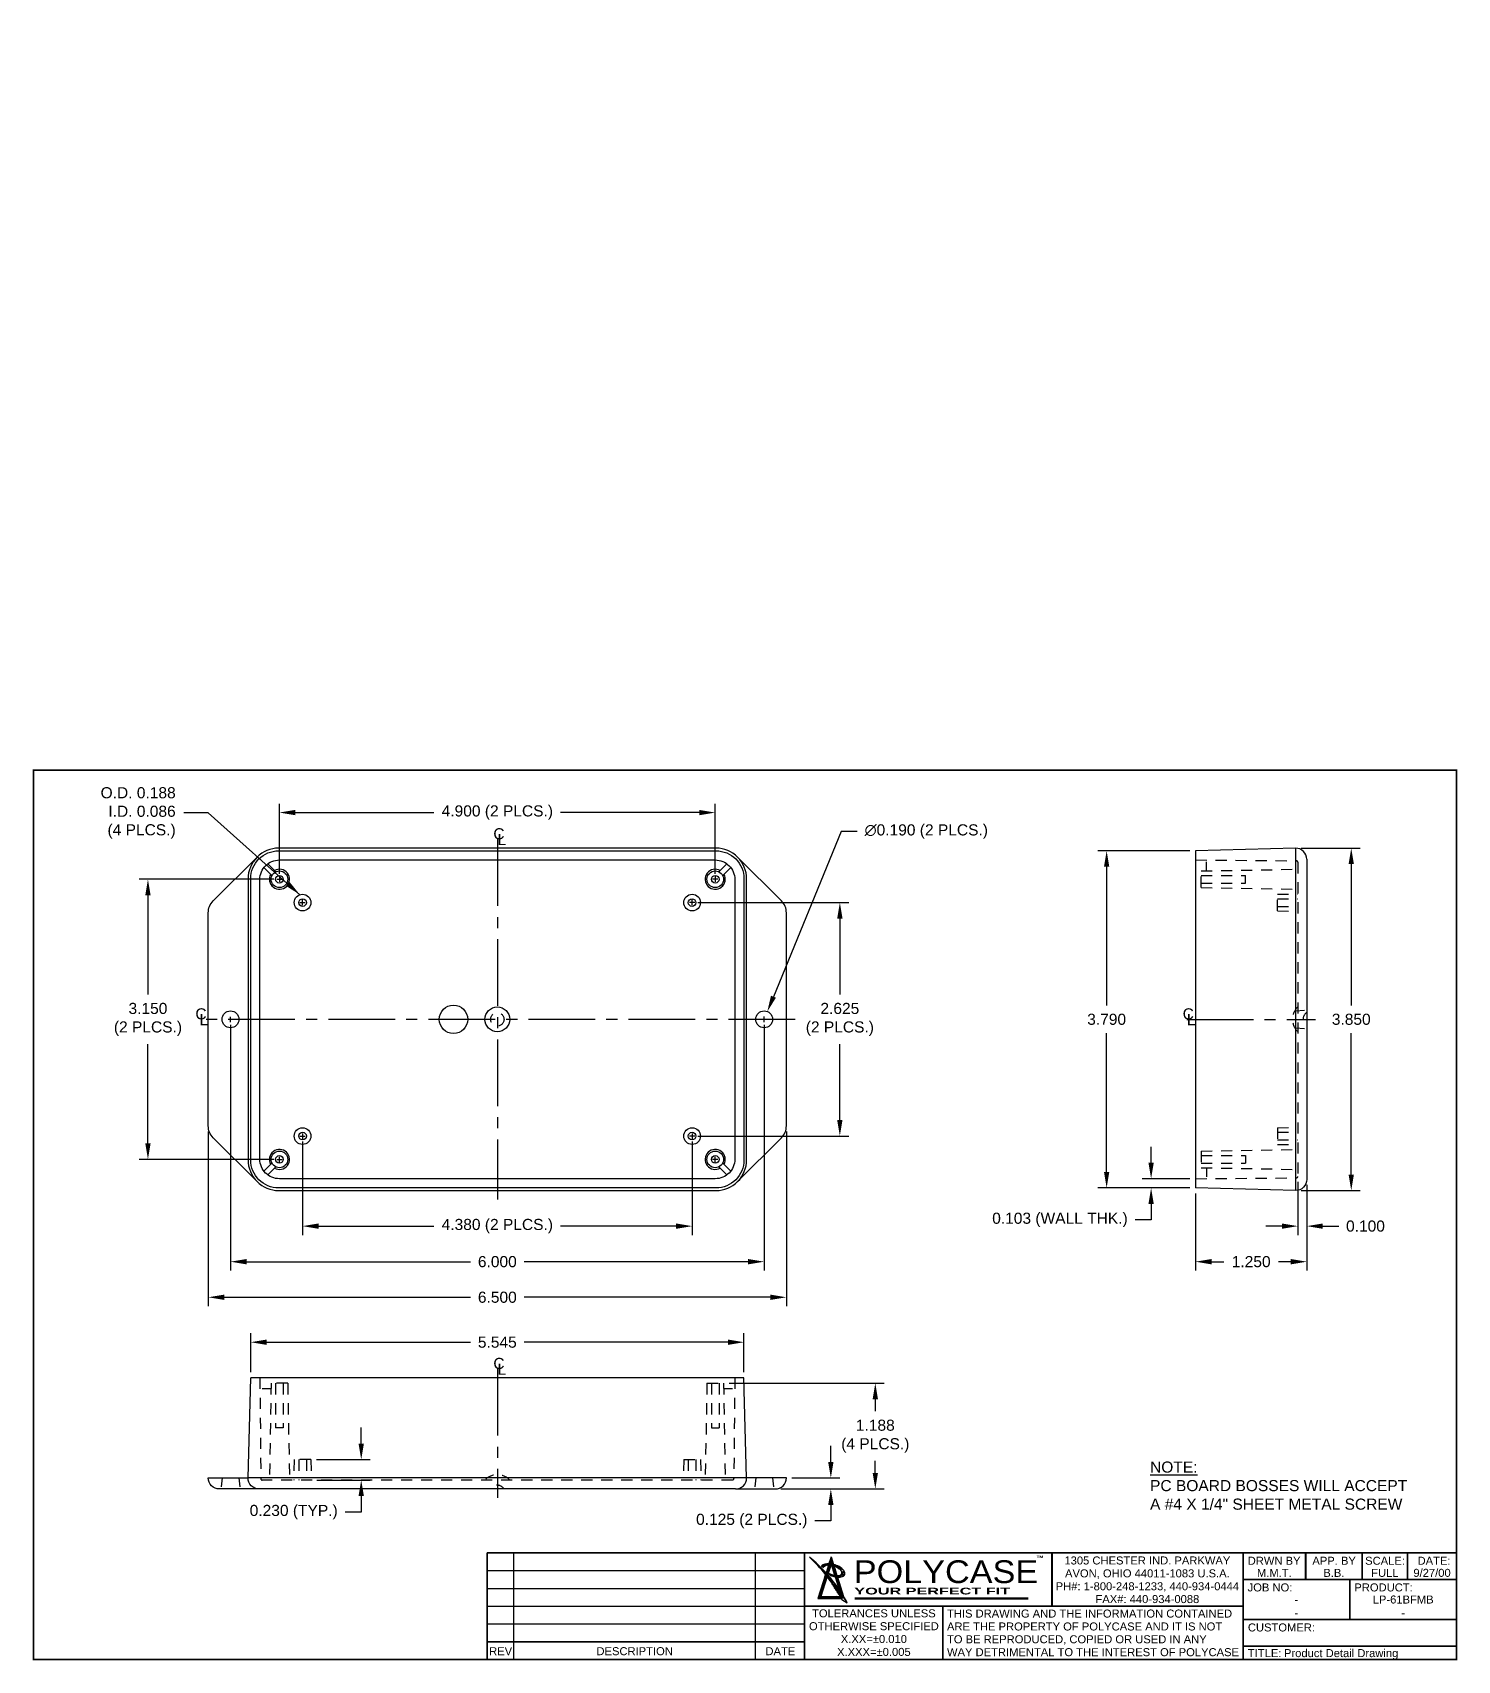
# Model space of a CAD drawing. Extents: x -15.8 to 23.2, y 0 to 78.9.
# Drawn here: x 0.04 to 16.06, y 0.04 to 18.34 of the extents above; entities that cross this region are included whole.
import ezdxf
from ezdxf.enums import TextEntityAlignment as Align

# ---------------------------------------------------------------- set-up
doc = ezdxf.new("R2010")
doc.units = 0
doc.header["$MEASUREMENT"] = 0
doc.header["$PDMODE"] = 34
doc.header["$PDSIZE"] = 0.005
doc.linetypes.add('CENTER2', pattern=[1.125, 0.75, -0.125, 0.125, -0.125])
doc.linetypes.add('HIDDEN2', pattern=[0.1875, 0.125, -0.0625])
doc.layers.get('0').update_dxf_attribs({"linetype": 'CONTINUOUS'})
doc.layers.get('DEFPOINTS').update_dxf_attribs({"linetype": 'CONTINUOUS'})
doc.layers.add('LP-61', color=14, linetype='CONTINUOUS')
doc.styles.add('ROMANS', font='romab___.ttf', dxfattribs={"height": 0.125})
doc.styles.add('SANSSERIFBOLDOBLIQUE', font='sasbo___.pfb', dxfattribs={"width": 1.075, "height": 0.125})
doc.styles.get("Standard").update_dxf_attribs({"font": 'arial.ttf'})
doc.dimstyles.get("Standard").update_dxf_attribs({"dimtxt": 0.125, "dimasz": 0.18, "dimexe": 0.1, "dimexo": 0.0625, "dimgap": 0.09, "dimtad": 0, "dimtih": 1, "dimtoh": 1, "dimdec": 3, "dimzin": 0, "dimdsep": 46, "dimtxsty": 'Standard', "dimcen": 0.03, "dimclrd": 1, "dimclre": 1, "dimclrt": 4, "dimaunit": 1, "dimadec": 0, "dimazin": 0, "dimtfac": 1, "dimtdec": 1, "dimtofl": 0, "dimtmove": 0, "dimatfit": 3, "dimfxl": 0, "dimtolj": 1, "dimtzin": 0, "dimarcsym": 0})
pattern_1 = [(45, (-3.289467, -3.0012776), (-0.004010624, 0.004010624), []), (135, (-3.289467, -3.0012776), (-0.004010624, -0.004010624), [])]

# ---------------------------------------------------------------- blocks, each defined once
blk = doc.blocks.new('REVGRID')
at = {"color": 14}
for p, q in [((-3.569, 1), (0, 1)), ((-3.569, 0.8), (0, 0.8)), ((-3.569, 0.6), (0, 0.6)), ((-3.569, 0.4), (0, 0.4))]:
    blk.add_line(p, q, dxfattribs=at)
at = {"color": 14, "const_width": 0.02}
for points in [[(-3.569, 1.2), (0, 1.2)], [(-3.569, 0), (-3.569, 1.2)], [(-3.569, 0.2), (0, 0.2)]]:
    blk.add_lwpolyline(points, dxfattribs=at)
at = {"color": 14}
for points in [[(-3.269, 0), (-3.269, 1.2)], [(-0.55, 0), (-0.55, 1.2)]]:
    blk.add_lwpolyline(points, dxfattribs=at)
at = {"color": 4}
for s, p in [('REV', (-3.417, 0.049)), ('DESCRIPTION', (-1.91, 0.049)), ('DATE', (-0.272, 0.049))]:
    blk.add_text(s, height=0.09, dxfattribs=at).set_placement(p, align=Align.CENTER)
blk = doc.blocks.new('POLYCASELOGO')
h = blk.add_hatch()
h.set_pattern_fill('ANSI37', color=5, scale=0.045375, style=0)
h.set_pattern_definition(pattern_1)
edge = h.paths.add_edge_path()
edge.add_line((0.242, 0.375), (0.236, 0.357))
edge.add_arc((-1.139, -0.742), 1.76, 38.6083, 47.2021)
edge.add_arc((-1.004, -0.758), 1.684, 42.2607, 50.9427, ccw=False)
h = blk.add_hatch()
h.set_pattern_fill('ANSI37', color=5, scale=0.045375, style=0)
h.set_pattern_definition(pattern_1)
h.paths.add_polyline_path([(0.299, 0.555), (0.327, 0.467), (0.332, 0.449), (0.365, 0.345), (0.371, 0.327), (0.344, 0.33), (0.339, 0.348), (0.299, 0.474), (0.261, 0.354), (0.255, 0.333), (0.236, 0.357), (0.242, 0.375), (0.269, 0.46), (0.274, 0.476)])
h = blk.add_hatch()
h.set_pattern_fill('ANSI37', color=5, scale=0.045375, style=0)
h.set_pattern_definition(pattern_1)
edge = h.paths.add_edge_path()
edge.add_line((0.274, 0.476), (0.269, 0.46))
edge.add_arc((0.261, 0.4), 0.0602, 82.8919, 145.8761)
edge.add_line((0.212, 0.434), (0.19, 0.455))
edge.add_arc((0.258, 0.36), 0.117, 82.1103, 125.2835, ccw=False)
h = blk.add_hatch()
h.set_pattern_fill('ANSI37', color=5, scale=0.045375, style=0)
h.set_pattern_definition(pattern_1)
edge = h.paths.add_edge_path()
edge.add_arc((0.368, 0.549), 0.203, 241.2726, 261.6979)
edge.add_line((0.339, 0.348), (0.344, 0.33))
edge.add_arc((0.379, 0.544), 0.217, 245.8146, 260.9815, ccw=False)
edge.add_line((0.289, 0.346), (0.27, 0.37))
h = blk.add_hatch()
h.set_pattern_fill('ANSI37', color=5, scale=0.045375, style=0)
h.set_pattern_definition(pattern_1)
edge = h.paths.add_edge_path()
edge.add_arc((0.293, 0.295), 0.159, 44.8945, 75.721)
edge.add_line((0.332, 0.449), (0.327, 0.467))
edge.add_arc((0.297, 0.284), 0.186, 38.7886, 80.8128, ccw=False)
edge.add_arc((0.391, 0.361), 0.0633, 6.4018, 37.4499, ccw=False)
edge.add_arc((0.417, 0.37), 0.0374, 284.5084, 357.5532, ccw=False)
edge.add_arc((0.384, 0.451), 0.125, 266.5103, 289.6986, ccw=False)
edge.add_arc((0.379, 0.544), 0.217, 267.9148, 269.5114, ccw=False)
edge.add_line((0.371, 0.327), (0.365, 0.345))
edge.add_arc((0.368, 0.549), 0.203, 269.0587, 275.3152)
edge.add_arc((0.389, 0.377), 0.0313, 266.7706, 394.9895)
edge.add_arc((0.362, 0.365), 0.0603, 30.5831, 44.1349)
h = blk.add_hatch()
h.set_pattern_fill('ANSI37', color=5, scale=0.045375, style=0)
h.set_pattern_definition(pattern_1)
h.paths.add_polyline_path([(0.184, 0.11), (0.401, 0.11), (0.414, 0.086), (0.151, 0.086), (0.236, 0.357), (0.255, 0.333)])
h = blk.add_hatch()
h.set_pattern_fill('ANSI37', color=5, scale=0.045375, style=0)
h.set_pattern_definition(pattern_1)
edge = h.paths.add_edge_path()
edge.add_line((0.344, 0.33), (0.371, 0.327))
edge.add_arc((-1.004, -0.758), 1.684, 34.1845, 41.3025)
edge.add_arc((-1.139, -0.742), 1.76, 28.9558, 37.6535)
edge.add_line((0.344, 0.33), (0.389, 0.188))
edge.add_line((0.371, 0.327), (0.439, 0.11))
edge.add_line((0.255, 0.333), (0.261, 0.354))
edge.add_arc((-1.004, -0.758), 1.684, 28.1679, 31.0386)
edge.add_line((0.42, 0.076), (0.48, 0.037))
edge.add_arc((-1.139, -0.742), 1.76, 27.6696, 28.0594)
edge.add_line((0.401, 0.11), (0.414, 0.086))
at = {"color": 5}
for p, q in [((0.299, 0.555), (0.274, 0.476)), ((0.299, 0.555), (0.327, 0.467)), ((0.269, 0.46), (0.242, 0.375)), ((0.299, 0.474), (0.261, 0.354)), ((0.299, 0.474), (0.339, 0.348)), ((0.332, 0.449), (0.365, 0.345)), ((0.236, 0.357), (0.151, 0.086)), ((0.255, 0.333), (0.184, 0.11)), ((0.344, 0.33), (0.389, 0.188)), ((0.371, 0.327), (0.439, 0.11)), ((0.151, 0.086), (0.414, 0.086)), ((0.184, 0.11), (0.401, 0.11)), ((0.401, 0.11), (0.414, 0.086)), ((0.42, 0.076), (0.48, 0.037))]:
    blk.add_line(p, q, dxfattribs=at)
at = {"color": 5, "linetype": 'Continuous'}
for p, q in [((0.212, 0.434), (0.19, 0.455)), ((0.27, 0.37), (0.289, 0.346))]:
    blk.add_line(p, q, dxfattribs=at)
at = {"color": 5, "const_width": 0.0284}
blk.add_lwpolyline([(0.565, 0.087), (2.515, 0.087)], dxfattribs=at)
at = {"color": 5}
for centre, radius, start, end in [((-1.139, -0.742), 1.76, 38.6083, 47.2021), ((-1.004, -0.758), 1.684, 42.2607, 50.9427), ((-1.139, -0.742), 1.76, 28.9558, 37.6535), ((-1.004, -0.758), 1.684, 34.1845, 41.3025), ((-1.139, -0.742), 1.76, 27.6696, 28.0594), ((-1.004, -0.758), 1.684, 28.1679, 31.0386)]:
    blk.add_arc(centre, radius, start, end, dxfattribs=at)
at = {"color": 5, "linetype": 'Continuous'}
for centre, radius, start, end in [((0.258, 0.36), 0.117, 82.1103, 125.2835), ((0.261, 0.4), 0.0602, 82.8919, 145.8761), ((0.368, 0.549), 0.203, 241.2726, 261.6979), ((0.297, 0.284), 0.186, 38.7886, 80.8128), ((0.293, 0.295), 0.159, 44.8945, 75.721), ((0.389, 0.377), 0.0313, 266.7706, 34.9895), ((0.362, 0.365), 0.0603, 30.5831, 44.1349), ((0.417, 0.37), 0.0374, 284.5084, 357.5532), ((0.391, 0.361), 0.0633, 6.4018, 37.4499), ((0.379, 0.544), 0.217, 245.8146, 260.9815), ((0.368, 0.549), 0.203, 269.0587, 275.3152), ((0.379, 0.544), 0.217, 267.9148, 269.5114), ((0.384, 0.451), 0.125, 266.5103, 289.6986)]:
    blk.add_arc(centre, radius, start, end, dxfattribs=at)
at = {"color": 5, "style": 'ROMANS'}
for s, height, width, p in [('TM', 0.0284, 1.4, (2.608, 0.541)), ('YOUR PERFECT FIT', 0.07565, 1.8, (0.561, 0.132))]:
    blk.add_text(s, height=height, dxfattribs=dict(at, width=width)).set_placement(p)
at = {"color": 5, "linetype": 'Continuous', "style": 'SANSSERIFBOLDOBLIQUE', "width": 1.075}
blk.add_text('POLYCASE', height=0.2561, dxfattribs=at).set_placement((0.554, 0.26))
blk = doc.blocks.new('TITLEBLK')
at = {"color": 14}
blk.add_lwpolyline([(-7.331, 1.2, 0.02, 0.02, 0), (0, 1.2, 0.02, 0.02, 0)], format="xyseb", dxfattribs=at)
at = {"color": 14, "const_width": 0.02}
for points in [[(-7.331, 0), (-7.331, 1.2)], [(-4.549, 0.6), (-4.549, 1.2)], [(-2.4, 0), (-2.4, 1.2)], [(-1.697, 0.9), (-1.697, 1.2)], [(-1.061, 0.9), (-1.061, 1.2)], [(-0.551, 0.9), (-0.551, 1.2)], [(-2.4, 0.9), (0, 0.9)], [(-1.2, 0.45), (-1.2, 0.9)], [(-7.331, 0.6), (-2.4, 0.6)], [(-5.776, 0), (-5.776, 0.6)], [(-2.4, 0.45), (0, 0.45)], [(-2.4, 0.15), (0, 0.15)]]:
    blk.add_lwpolyline(points, dxfattribs=at)
blk.add_blockref('POLYCASELOGO', (-7.331, 0.6))
at = {"color": 4}
for s, p in [('1305 CHESTER IND. PARKWAY', (-3.476, 1.069)), ('SCALE:', (-0.804, 1.066)), ('DATE:', (-0.253, 1.066)), ('AVON, OHIO 44011-1083 U.S.A.', (-3.476, 0.924)), ('PH#: 1-800-248-1233, 440-934-0444', (-3.476, 0.779)), ('TOLERANCES UNLESS', (-6.551, 0.475)), ('FAX#: 440-934-0088', (-3.476, 0.635)), ('OTHERWISE SPECIFIED', (-6.551, 0.33)), ('X.XX=%%P0.010', (-6.551, 0.186)), ('X.XXX=%%P0.005', (-6.551, 0.041))]:
    blk.add_text(s, height=0.09, dxfattribs=at).set_placement(p, align=Align.CENTER)
for s, p in [('DRWN BY', (-2.348, 1.066)), ('APP. BY', (-1.621, 1.066)), ('JOB NO:', (-2.349, 0.766)), ('PRODUCT:', (-1.149, 0.766)), ('THIS DRAWING AND THE INFORMATION CONTAINED', (-5.729, 0.472)), ('ARE THE PROPERTY OF POLYCASE AND IT IS NOT', (-5.729, 0.327)), ('CUSTOMER:', (-2.346, 0.316)), ('TO BE REPRODUCED, COPIED OR USED IN ANY', (-5.729, 0.183)), ('WAY DETRIMENTAL TO THE INTEREST OF POLYCASE', (-5.729, 0.038)), ('TITLE:', (-2.346, 0.027))]:
    blk.add_text(s, height=0.09, dxfattribs=at).set_placement(p)
at = {"color": 4, "flags": 4}
for tag, p in [('DRWN_BY', (-2.048, 0.975)), ('APPRV_BY', (-1.379, 0.975)), ('SCALE', (-0.806, 0.975)), ('DATE', (-0.276, 0.975)), ('JOB_NUMBER', (-1.8, 0.675)), ('JOB_NUMBER', (-1.8, 0.525)), ('PRODUCT', (-0.6, 0.675)), ('PRODUCT', (-0.6, 0.525))]:
    blk.add_attdef(tag, text='', height=0.09, dxfattribs=at).set_placement(p, align=Align.MIDDLE_CENTER)
for tag, p in [('CUSTOMER_NAME', (-2.343, 0.197)), ('DRAWING_TITLE', (-1.94, 0.027))]:
    blk.add_attdef(tag, p, '', height=0.09, dxfattribs=at)
blk = doc.blocks.new('CL')
at = {"color": 4}
for s, p in [('C', (-0.045, -0.001)), ('L', (0.002, -0.066))]:
    blk.add_text(s, height=0.125, dxfattribs=at).set_placement(p)
blk = doc.blocks.new('*D4')
at = {"color": 1, "linetype": 'ByBlock'}
for p, q in [((4.526, 5.768), (4.526, 4.718)), ((8.906, 5.768), (8.906, 4.718)), ((4.706, 4.818), (6.004, 4.818)), ((8.726, 4.818), (7.428, 4.818))]:
    blk.add_line(p, q, dxfattribs=at)
for points in [[(4.706, 4.848), (4.706, 4.788), (4.526, 4.818)], [(8.726, 4.848), (8.726, 4.788), (8.906, 4.818)]]:
    blk.add_solid(points, dxfattribs=at)
at = {"layer": 'DEFPOINTS', "color": 0, "linetype": 'ByBlock'}
for p in [(4.526, 5.831), (8.906, 5.831), (8.906, 4.818)]:
    blk.add_point(p, dxfattribs=at)
at = {"color": 4, "linetype": 'ByBlock', "insert": (6.716, 4.818), "char_height": 0.125, "attachment_point": 5}
blk.add_mtext('\\A1;4.380 (2 PLCS.)', dxfattribs=at)
blk = doc.blocks.new('*D5')
at = {"color": 1, "linetype": 'ByBlock'}
for p, q in [((3.716, 7.081), (3.716, 4.318)), ((9.716, 7.081), (9.716, 4.318)), ((3.896, 4.418), (6.415, 4.418)), ((9.536, 4.418), (7.017, 4.418))]:
    blk.add_line(p, q, dxfattribs=at)
for points in [[(3.896, 4.448), (3.896, 4.388), (3.716, 4.418)], [(9.536, 4.448), (9.536, 4.388), (9.716, 4.418)]]:
    blk.add_solid(points, dxfattribs=at)
at = {"layer": 'DEFPOINTS', "color": 0, "linetype": 'ByBlock'}
for p in [(3.716, 7.143), (9.716, 7.143), (9.716, 4.418)]:
    blk.add_point(p, dxfattribs=at)
at = {"color": 4, "linetype": 'ByBlock', "insert": (6.716, 4.418), "char_height": 0.125, "attachment_point": 5}
blk.add_mtext('\\A1;6.000', dxfattribs=at)
blk = doc.blocks.new('*D6')
at = {"color": 1, "linetype": 'ByBlock'}
for p, q in [((3.466, 5.883), (3.466, 3.918)), ((9.966, 5.883), (9.966, 3.918)), ((3.646, 4.018), (6.415, 4.018)), ((9.786, 4.018), (7.017, 4.018))]:
    blk.add_line(p, q, dxfattribs=at)
for points in [[(3.646, 4.048), (3.646, 3.988), (3.466, 4.018)], [(9.786, 4.048), (9.786, 3.988), (9.966, 4.018)]]:
    blk.add_solid(points, dxfattribs=at)
at = {"layer": 'DEFPOINTS', "color": 0, "linetype": 'ByBlock'}
for p in [(3.466, 5.945), (9.966, 5.945), (3.466, 4.018)]:
    blk.add_point(p, dxfattribs=at)
at = {"color": 4, "linetype": 'ByBlock', "insert": (6.716, 4.018), "char_height": 0.125, "attachment_point": 5}
blk.add_mtext('\\A1;6.500', dxfattribs=at)
blk = doc.blocks.new('*D7')
at = {"color": 1, "linetype": 'ByBlock'}
for p, q in [((4.266, 8.781), (4.266, 9.568)), ((9.166, 8.781), (9.166, 9.568)), ((4.446, 9.468), (6.004, 9.468)), ((8.986, 9.468), (7.428, 9.468))]:
    blk.add_line(p, q, dxfattribs=at)
for points in [[(4.446, 9.498), (4.446, 9.438), (4.266, 9.468)], [(8.986, 9.498), (8.986, 9.438), (9.166, 9.468)]]:
    blk.add_solid(points, dxfattribs=at)
at = {"layer": 'DEFPOINTS', "color": 0, "linetype": 'ByBlock'}
for p in [(9.166, 9.468), (4.266, 8.718), (9.166, 8.718)]:
    blk.add_point(p, dxfattribs=at)
at = {"color": 4, "linetype": 'ByBlock', "insert": (6.716, 9.468), "char_height": 0.125, "attachment_point": 5}
blk.add_mtext('\\A1;4.900 (2 PLCS.)', dxfattribs=at)
blk = doc.blocks.new('*D8')
at = {"color": 1, "linetype": 'ByBlock'}
for p, q in [((4.204, 8.718), (2.688, 8.718)), ((2.788, 8.538), (2.788, 7.422)), ((2.788, 5.748), (2.788, 6.864)), ((4.204, 5.568), (2.688, 5.568))]:
    blk.add_line(p, q, dxfattribs=at)
for points in [[(2.758, 8.538), (2.818, 8.538), (2.788, 8.718)], [(2.758, 5.748), (2.818, 5.748), (2.788, 5.568)]]:
    blk.add_solid(points, dxfattribs=at)
at = {"layer": 'DEFPOINTS', "color": 0, "linetype": 'ByBlock'}
for p in [(4.266, 8.718), (2.788, 5.568), (4.266, 5.568)]:
    blk.add_point(p, dxfattribs=at)
at = {"color": 4, "linetype": 'ByBlock', "insert": (2.788, 7.143), "char_height": 0.125, "attachment_point": 5}
blk.add_mtext('\\A1;3.150\\P(2 PLCS.)', dxfattribs=at)
blk = doc.blocks.new('*D9')
at = {"color": 1, "linetype": 'ByBlock'}
for p, q in [((8.969, 8.456), (10.667, 8.456)), ((10.567, 8.276), (10.567, 7.422)), ((10.567, 6.011), (10.567, 6.864)), ((8.969, 5.831), (10.667, 5.831))]:
    blk.add_line(p, q, dxfattribs=at)
for points in [[(10.537, 8.276), (10.597, 8.276), (10.567, 8.456)], [(10.537, 6.011), (10.597, 6.011), (10.567, 5.831)]]:
    blk.add_solid(points, dxfattribs=at)
at = {"layer": 'DEFPOINTS', "color": 0, "linetype": 'ByBlock'}
for p in [(8.906, 8.456), (8.906, 5.831), (10.567, 5.831)]:
    blk.add_point(p, dxfattribs=at)
at = {"color": 4, "linetype": 'ByBlock', "insert": (10.567, 7.143), "char_height": 0.125, "attachment_point": 5}
blk.add_mtext('\\A1;2.625\\P(2 PLCS.)', dxfattribs=at)
blk = doc.blocks.new('*D10')
at = {"color": 1, "linetype": 'ByBlock'}
for p, q in [((14.303, 9.068), (14.966, 9.068)), ((14.866, 8.888), (14.866, 7.297)), ((14.866, 5.398), (14.866, 6.989)), ((14.303, 5.218), (14.966, 5.218))]:
    blk.add_line(p, q, dxfattribs=at)
for points in [[(14.836, 8.888), (14.896, 8.888), (14.866, 9.068)], [(14.836, 5.398), (14.896, 5.398), (14.866, 5.218)]]:
    blk.add_solid(points, dxfattribs=at)
at = {"layer": 'DEFPOINTS', "color": 0, "linetype": 'ByBlock'}
for p in [(14.241, 9.068), (14.241, 5.218), (14.866, 5.218)]:
    blk.add_point(p, dxfattribs=at)
at = {"color": 4, "linetype": 'ByBlock', "insert": (14.866, 7.143), "char_height": 0.125, "attachment_point": 5}
blk.add_mtext('\\A1;3.850', dxfattribs=at)
blk = doc.blocks.new('*D11')
at = {"color": 1, "linetype": 'ByBlock'}
for p, q in [((13.053, 9.038), (12.016, 9.038)), ((12.116, 8.858), (12.116, 7.297)), ((12.116, 5.428), (12.116, 6.989)), ((13.053, 5.248), (12.016, 5.248))]:
    blk.add_line(p, q, dxfattribs=at)
for points in [[(12.086, 8.858), (12.146, 8.858), (12.116, 9.038)], [(12.086, 5.428), (12.146, 5.428), (12.116, 5.248)]]:
    blk.add_solid(points, dxfattribs=at)
at = {"layer": 'DEFPOINTS', "color": 0, "linetype": 'ByBlock'}
for p in [(13.116, 9.038), (12.116, 5.248), (13.116, 5.248)]:
    blk.add_point(p, dxfattribs=at)
at = {"color": 4, "linetype": 'ByBlock', "insert": (12.116, 7.143), "char_height": 0.125, "attachment_point": 5}
blk.add_mtext('\\A1;3.790', dxfattribs=at)
blk = doc.blocks.new('*D12')
at = {"color": 1, "linetype": 'ByBlock'}
for p, q in [((12.616, 5.531), (12.616, 5.711)), ((13.053, 5.351), (12.516, 5.351)), ((13.053, 5.248), (12.516, 5.248)), ((12.616, 5.068), (12.616, 4.888)), ((12.616, 4.888), (12.436, 4.888))]:
    blk.add_line(p, q, dxfattribs=at)
for points in [[(12.586, 5.531), (12.646, 5.531), (12.616, 5.351)], [(12.586, 5.068), (12.646, 5.068), (12.616, 5.248)]]:
    blk.add_solid(points, dxfattribs=at)
at = {"layer": 'DEFPOINTS', "color": 0, "linetype": 'ByBlock'}
for p in [(13.116, 5.351), (12.616, 5.248), (13.116, 5.248)]:
    blk.add_point(p, dxfattribs=at)
at = {"color": 4, "linetype": 'ByBlock', "insert": (11.591, 4.888), "char_height": 0.125, "attachment_point": 5}
blk.add_mtext('\\A1;0.103 (WALL THK.)', dxfattribs=at)
blk = doc.blocks.new('*D13')
at = {"color": 1, "linetype": 'ByBlock'}
for p, q in [((14.266, 5.315), (14.266, 4.718)), ((14.366, 5.281), (14.366, 4.718)), ((14.086, 4.818), (13.906, 4.818)), ((14.546, 4.818), (14.726, 4.818))]:
    blk.add_line(p, q, dxfattribs=at)
for points in [[(14.086, 4.848), (14.086, 4.788), (14.266, 4.818)], [(14.546, 4.848), (14.546, 4.788), (14.366, 4.818)]]:
    blk.add_solid(points, dxfattribs=at)
at = {"layer": 'DEFPOINTS', "color": 0, "linetype": 'ByBlock'}
for p in [(14.266, 5.377), (14.366, 5.343), (14.266, 4.818)]:
    blk.add_point(p, dxfattribs=at)
at = {"color": 4, "linetype": 'ByBlock', "insert": (15.026, 4.818), "char_height": 0.125, "attachment_point": 5}
blk.add_mtext('\\A1;0.100', dxfattribs=at)
blk = doc.blocks.new('*D14')
at = {"color": 1, "linetype": 'ByBlock'}
for p, q in [((13.116, 5.186), (13.116, 4.318)), ((14.366, 5.281), (14.366, 4.318)), ((13.296, 4.418), (13.434, 4.418)), ((14.186, 4.418), (14.048, 4.418))]:
    blk.add_line(p, q, dxfattribs=at)
for points in [[(13.296, 4.448), (13.296, 4.388), (13.116, 4.418)], [(14.186, 4.448), (14.186, 4.388), (14.366, 4.418)]]:
    blk.add_solid(points, dxfattribs=at)
at = {"layer": 'DEFPOINTS', "color": 0, "linetype": 'ByBlock'}
for p in [(14.366, 5.343), (13.116, 5.248), (13.116, 4.418)]:
    blk.add_point(p, dxfattribs=at)
at = {"color": 4, "linetype": 'ByBlock', "insert": (13.741, 4.418), "char_height": 0.125, "attachment_point": 5}
blk.add_mtext('\\A1;1.250', dxfattribs=at)
blk = doc.blocks.new('*D15')
at = {"color": 1, "linetype": 'ByBlock'}
for p, q in [((2.493, 3.281), (2.493, 3.718)), ((8.038, 3.281), (8.038, 3.718)), ((2.673, 3.618), (4.964, 3.618)), ((7.858, 3.618), (5.567, 3.618))]:
    blk.add_line(p, q, dxfattribs=at)
for points in [[(2.673, 3.648), (2.673, 3.588), (2.493, 3.618)], [(7.858, 3.648), (7.858, 3.588), (8.038, 3.618)]]:
    blk.add_solid(points, dxfattribs=at)
at = {"layer": 'DEFPOINTS', "color": 0, "linetype": 'ByBlock'}
for p in [(8.038, 3.618), (2.493, 3.218), (8.038, 3.218)]:
    blk.add_point(p, dxfattribs=at)
at = {"color": 4, "linetype": 'ByBlock', "insert": (5.265, 3.618), "char_height": 0.125, "attachment_point": 5}
blk.add_mtext('\\A1;5.545', dxfattribs=at)
blk = doc.blocks.new('*D16')
at = {"color": 1, "linetype": 'ByBlock'}
for p, q in [((3.735, 2.478), (3.735, 2.658)), ((3.232, 2.298), (3.835, 2.298)), ((3.236, 2.068), (3.835, 2.068)), ((3.735, 1.888), (3.735, 1.708)), ((3.735, 1.708), (3.555, 1.708))]:
    blk.add_line(p, q, dxfattribs=at)
for points in [[(3.705, 2.478), (3.765, 2.478), (3.735, 2.298)], [(3.705, 1.888), (3.765, 1.888), (3.735, 2.068)]]:
    blk.add_solid(points, dxfattribs=at)
at = {"layer": 'DEFPOINTS', "color": 0, "linetype": 'ByBlock'}
for p in [(3.169, 2.298), (3.173, 2.068), (3.735, 2.068)]:
    blk.add_point(p, dxfattribs=at)
at = {"color": 4, "linetype": 'ByBlock', "insert": (2.976, 1.708), "char_height": 0.125, "attachment_point": 5}
blk.add_mtext('\\A1;0.230 (TYP.)', dxfattribs=at)
blk = doc.blocks.new('*D17')
at = {"color": 1, "linetype": 'ByBlock'}
for p, q in [((9.015, 2.273), (9.015, 2.453)), ((8.578, 2.093), (9.115, 2.093)), ((8.453, 1.968), (9.115, 1.968)), ((9.015, 1.788), (9.015, 1.608)), ((9.015, 1.608), (8.835, 1.608))]:
    blk.add_line(p, q, dxfattribs=at)
for points in [[(8.985, 2.273), (9.045, 2.273), (9.015, 2.093)], [(8.985, 1.788), (9.045, 1.788), (9.015, 1.968)]]:
    blk.add_solid(points, dxfattribs=at)
at = {"layer": 'DEFPOINTS', "color": 0, "linetype": 'ByBlock'}
for p in [(8.515, 2.093), (8.39, 1.968), (9.015, 1.968)]:
    blk.add_point(p, dxfattribs=at)
at = {"color": 4, "linetype": 'ByBlock', "insert": (8.126, 1.608), "char_height": 0.125, "attachment_point": 5}
blk.add_mtext('\\A1;0.125 (2 PLCS.)', dxfattribs=at)
blk = doc.blocks.new('*D18')
at = {"color": 1, "linetype": 'ByBlock'}
for p, q in [((7.872, 3.156), (9.615, 3.156)), ((9.515, 2.976), (9.515, 2.841)), ((9.515, 2.148), (9.515, 2.283)), ((8.453, 1.968), (9.615, 1.968))]:
    blk.add_line(p, q, dxfattribs=at)
for points in [[(9.485, 2.976), (9.545, 2.976), (9.515, 3.156)], [(9.485, 2.148), (9.545, 2.148), (9.515, 1.968)]]:
    blk.add_solid(points, dxfattribs=at)
at = {"layer": 'DEFPOINTS', "color": 0, "linetype": 'ByBlock'}
for p in [(7.809, 3.156), (9.515, 3.156), (8.39, 1.968)]:
    blk.add_point(p, dxfattribs=at)
at = {"color": 4, "linetype": 'ByBlock', "insert": (9.515, 2.562), "char_height": 0.125, "attachment_point": 5}
blk.add_mtext('\\A1;1.188\\P(4 PLCS.)', dxfattribs=at)
blk = doc.blocks.new('*D27')
at = {"color": 1, "linetype": 'ByBlock'}
for p, q in [((9.131, 9.36), (8.37, 7.503)), ((9.311, 9.36), (9.131, 9.36)), ((8.235, 7.249), (8.295, 7.249)), ((8.265, 7.219), (8.265, 7.279))]:
    blk.add_line(p, q, dxfattribs=at)
blk.add_solid([(8.342, 7.514), (8.398, 7.492), (8.301, 7.336)], dxfattribs=at)
at = {"layer": 'DEFPOINTS', "color": 0, "linetype": 'ByBlock'}
for p in [(8.301, 7.336), (8.229, 7.161)]:
    blk.add_point(p, dxfattribs=at)
at = {"color": 4, "linetype": 'ByBlock', "insert": (10.088, 9.36), "char_height": 0.125, "attachment_point": 5}
blk.add_mtext('\\A1;∅0.190 (2 PLCS.)', dxfattribs=at)

msp = doc.modelspace()

# ---------------------------------------------------------------- linework, layer by layer
at = {"color": 14, "const_width": 0.02}
msp.add_lwpolyline([(16.05, 0.05), (16.05, 10.05), (0.05, 10.05), (0.05, 0.05)], close=True, dxfattribs=at)
at = {"layer": 'DEFPOINTS', "color": 4}
msp.add_circle((4.7729, 7.2485), 0.16, dxfattribs=at)
at = {"layer": 'LP-61', "color": 1, "linetype": 'CENTER2'}
for p, q in [((5.2655, 9.2735), (5.2655, 5.2235)), ((8.6155, 7.2485), (1.9155, 7.2485)), ((13.0157, 7.2485), (14.4657, 7.2485)), ((5.2655, 3.3181), (5.2655, 1.8681))]:
    msp.add_line(p, q, dxfattribs=at)
at = {"layer": 'LP-61'}
for p, q in [((14.2407, 9.1735), (14.2407, 5.3235)), ((2.7739, 8.9075), (2.6842, 8.9972)), ((7.757, 8.9075), (7.8467, 8.9972)), ((13.1157, 9.1435), (13.1157, 5.3535)), ((14.3657, 9.0485), (14.3657, 5.4485)), ((2.7314, 8.8651), (2.6414, 8.9551)), ((7.7995, 8.8651), (7.8895, 8.9551)), ((2.7314, 5.6319), (2.6414, 5.5419)), ((2.7739, 5.5895), (2.6842, 5.4998)), ((7.757, 5.5895), (7.8467, 5.4998)), ((7.7995, 5.6319), (7.8895, 5.5419)), ((8.038, 3.2181), (2.493, 3.2181)), ((8.0675, 2.0931), (2.4635, 2.0931)), ((7.9425, 1.9681), (2.5885, 1.9681))]:
    msp.add_line(p, q, dxfattribs=at)
at = {"layer": 'LP-61', "color": 4, "linetype": 'HIDDEN2'}
for p, q in [((13.1157, 9.0405), (14.2499, 9.0306)), ((14.2657, 9.0146), (14.2657, 5.4824)), ((13.1777, 8.9173), (14.2657, 8.9363)), ((13.1777, 8.7298), (13.1777, 8.9173)), ((13.1777, 8.8665), (13.6777, 8.8665)), ((13.1777, 8.7805), (13.6777, 8.7805)), ((13.1777, 8.7298), (14.2657, 8.7108)), ((14.0357, 8.655), (14.2657, 8.659)), ((14.0357, 8.467), (14.0357, 8.655)), ((14.0357, 8.604), (14.2657, 8.604)), ((14.0357, 8.518), (14.2657, 8.518)), ((14.0357, 8.467), (14.2657, 8.463)), ((14.0357, 6.03), (14.2657, 6.034)), ((14.0357, 6.03), (14.0357, 5.842)), ((14.0357, 5.979), (14.2657, 5.979)), ((14.0357, 5.893), (14.2657, 5.893)), ((13.1777, 5.7673), (14.2657, 5.7863)), ((13.1777, 5.7673), (13.1777, 5.5798)), ((13.1777, 5.7165), (13.6777, 5.7165)), ((14.0357, 5.842), (14.2657, 5.838)), ((13.1777, 5.6305), (13.6777, 5.6305)), ((13.1777, 5.5798), (14.2657, 5.5608)), ((13.1157, 5.4565), (14.2499, 5.4664)), ((2.596, 3.2181), (2.6059, 2.084)), ((2.7217, 3.1561), (2.7027, 2.0681)), ((2.9092, 3.1561), (2.7217, 3.1561)), ((2.7725, 3.1561), (2.7725, 2.6561)), ((2.8585, 3.1561), (2.8585, 2.6561)), ((2.9092, 3.1561), (2.9282, 2.0681)), ((7.6217, 3.1561), (7.6027, 2.0681)), ((7.6217, 3.1561), (7.8092, 3.1561)), ((7.6725, 3.1561), (7.6725, 2.6561)), ((7.7585, 3.1561), (7.7585, 2.6561)), ((7.8092, 3.1561), (7.8282, 2.0681)), ((7.935, 3.2181), (7.9251, 2.084)), ((2.9815, 2.2981), (2.9774, 2.0681)), ((3.1695, 2.2981), (2.9815, 2.2981)), ((3.0325, 2.2981), (3.0325, 2.0681)), ((3.1185, 2.2981), (3.1185, 2.0681)), ((3.1695, 2.2981), (3.1735, 2.0681)), ((7.3615, 2.2981), (7.3574, 2.0681)), ((7.3615, 2.2981), (7.5495, 2.2981)), ((7.4125, 2.2981), (7.4125, 2.0681)), ((7.4985, 2.2981), (7.4985, 2.0681)), ((7.5495, 2.2981), (7.5535, 2.0681)), ((7.9091, 2.0681), (2.6219, 2.0681))]:
    msp.add_line(p, q, dxfattribs=at)
at = {"layer": 'LP-61', "color": 4, "linetype": 'HIDDEN2', "ltscale": 0.5}
for p, q in [((13.2388, 8.9183), (13.2388, 9.0395)), ((13.6777, 8.7805), (13.6777, 8.8665)), ((14.2407, 7.3435), (14.3657, 7.3545)), ((14.2407, 7.1535), (14.3657, 7.1426)), ((13.6777, 5.7165), (13.6777, 5.6305)), ((13.2388, 5.5787), (13.2388, 5.4576)), ((2.7206, 3.0951), (2.597, 3.0951)), ((7.8102, 3.0972), (7.9335, 3.0973)), ((2.8585, 2.6561), (2.7725, 2.6561)), ((7.6725, 2.6561), (7.7585, 2.6561)), ((2.1705, 2.0931), (2.1595, 1.9681)), ((2.3605, 2.0931), (2.3714, 1.9681)), ((8.1705, 2.0931), (8.1595, 1.9681)), ((8.3605, 2.0931), (8.3714, 1.9681))]:
    msp.add_line(p, q, dxfattribs=at)
at = {"layer": 'LP-61', "color": 1}
for p, q in [((2.7855, 8.8235), (2.8455, 8.8235)), ((2.8155, 8.8535), (2.8155, 8.7935)), ((7.7455, 8.8235), (7.6855, 8.8235)), ((7.7155, 8.8535), (7.7155, 8.7935)), ((3.0455, 8.561), (3.1055, 8.561)), ((3.0755, 8.531), (3.0755, 8.591)), ((7.4855, 8.561), (7.4255, 8.561)), ((7.4555, 8.531), (7.4555, 8.591)), ((2.2655, 7.2185), (2.2655, 7.2785)), ((8.2655, 7.2185), (8.2655, 7.2785)), ((3.0455, 5.936), (3.1055, 5.936)), ((3.0755, 5.966), (3.0755, 5.906)), ((7.4855, 5.936), (7.4255, 5.936)), ((7.4555, 5.966), (7.4555, 5.906)), ((2.8155, 5.6435), (2.8155, 5.7035)), ((7.7155, 5.6435), (7.7155, 5.7035)), ((2.7855, 5.6735), (2.8455, 5.6735)), ((7.7455, 5.6735), (7.6855, 5.6735))]:
    msp.add_line(p, q, dxfattribs=at)
at = {"layer": 'LP-61'}
for points in [[(7.724, 5.3235, 0.4142136), (8.068, 5.6675), (8.068, 8.8295, 0.4142136), (7.724, 9.1735), (2.807, 9.1735, 0.4142136), (2.463, 8.8295), (2.463, 5.6675, 0.4142136), (2.807, 5.3235)], [(2.806, 9.1435), (7.725, 9.1435, -0.4142136), (8.038, 8.8305), (8.038, 5.6665, -0.4142136), (7.725, 5.3535), (2.806, 5.3535, -0.4142136), (2.493, 5.6665), (2.493, 8.8305, -0.4142136)], [(7.716, 5.4565), (2.815, 5.4565, -0.4142136), (2.596, 5.6755), (2.596, 8.8215, -0.4142136), (2.815, 9.0405), (7.716, 9.0405, -0.4142136), (7.935, 8.8215), (7.935, 5.6755, -0.4142136)]]:
    msp.add_lwpolyline(points, format="xyb", close=True, dxfattribs=at)
for points in [[(14.3657, 9.0485, 0.4142136), (14.2407, 9.1735), (13.1157, 9.1435)], [(2.5637, 5.4243), (2.0705, 5.9175, -0.1989124), (2.0155, 6.0504), (2.0155, 8.4466, -0.1989124), (2.0705, 8.5796), (2.5637, 9.0728)], [(7.9672, 5.4243), (8.4604, 5.9175, 0.1989124), (8.5155, 6.0504), (8.5155, 8.4466, 0.1989124), (8.4604, 8.5796), (7.9672, 9.0728)], [(14.3657, 5.4485, -0.4142136), (14.2407, 5.3235), (13.1157, 5.3535)], [(2.588, 1.9681, -0.4142136), (2.463, 2.0931), (2.493, 3.2181)], [(7.943, 1.9681, 0.4142136), (8.068, 2.0931), (8.038, 3.2181)], [(2.5885, 1.9681), (2.1405, 1.9681, -0.4142136), (2.0155, 2.0931), (2.4635, 2.0931)], [(7.9425, 1.9681), (8.3905, 1.9681, 0.4142136), (8.5155, 2.0931), (8.0675, 2.0931)]]:
    msp.add_lwpolyline(points, format="xyb", dxfattribs=at)
for centre, radius in [((2.8155, 8.8235), 0.0938), ((2.8155, 8.8235), 0.043), ((7.7155, 8.8235), 0.0938), ((7.7155, 8.8235), 0.043), ((3.0755, 8.561), 0.094), ((3.0755, 8.561), 0.043), ((7.4555, 8.561), 0.094), ((7.4555, 8.561), 0.043), ((2.2655, 7.2485), 0.095), ((5.2655, 7.2485), 0.14), ((8.2655, 7.2485), 0.095), ((3.0755, 5.936), 0.094), ((3.0755, 5.936), 0.043), ((7.4555, 5.936), 0.094), ((7.4555, 5.936), 0.043), ((2.8155, 5.6735), 0.0938), ((2.8155, 5.6735), 0.043), ((7.7155, 5.6735), 0.0938), ((7.7155, 5.6735), 0.043)]:
    msp.add_circle(centre, radius, dxfattribs=at)
at = {"layer": 'LP-61', "color": 4, "linetype": 'HIDDEN2', "ltscale": 0.5}
msp.add_circle((5.2655, 7.2485), 0.075, dxfattribs=at)
at = {"layer": 'LP-61', "color": 4, "linetype": 'HIDDEN2'}
for centre, start, end in [((14.2497, 9.0146), 0, 89.5), ((14.2497, 5.4824), 270.5, 0), ((2.6219, 2.0841), 180.5, 270), ((7.9095, 2.0863), 270.04584, 359.54584)]:
    msp.add_arc(centre, 0.016, start, end, dxfattribs=at)
at = {"layer": 'LP-61'}
for centre, start, end in [((2.8155, 8.8235), 150.43211, 119.56789), ((7.7155, 8.8235), 60.43211, 29.56789), ((2.8155, 5.6735), 240.43211, 209.56789), ((7.7155, 5.6735), 330.43211, 299.56789)]:
    msp.add_arc(centre, 0.1127, start, end, dxfattribs=at)
at = {"layer": 'LP-61', "color": 4, "linetype": 'HIDDEN2', "ltscale": 0.5}
for centre, radius, start, end in [((14.3991, 7.2485), 0.1933, 133.60282, 226.39718), ((14.4123, 7.2485), 0.0883, 121.8369, 238.1631), ((5.2655, 1.9348), 0.1933, 43.60282, 136.39718), ((5.2655, 1.9216), 0.0883, 31.8369, 148.1631)]:
    msp.add_arc(centre, radius, start, end, dxfattribs=at)

# ---------------------------------------------------------------- block references
msp.add_blockref('REVGRID', (8.7195, 0.05))
ref = msp.add_blockref('TITLEBLK', (16.05, 0.05))
ref.add_attrib('DRWN_BY', 'M.M.T.', dxfattribs={"color": 4, "height": 0.09, "flags": 4}).set_placement((14.0015, 1.025), align=Align.MIDDLE_CENTER)
ref.add_attrib('APPRV_BY', 'B.B.', dxfattribs={"color": 4, "height": 0.09, "flags": 4}).set_placement((14.671, 1.025), align=Align.MIDDLE_CENTER)
ref.add_attrib('SCALE', 'FULL', dxfattribs={"color": 4, "height": 0.09, "flags": 4}).set_placement((15.2437, 1.025), align=Align.MIDDLE_CENTER)
ref.add_attrib('DATE', '9/27/00', dxfattribs={"color": 4, "height": 0.09, "flags": 4}).set_placement((15.7743, 1.025), align=Align.MIDDLE_CENTER)
ref.add_attrib('JOB_NUMBER', '-', dxfattribs={"color": 4, "height": 0.09, "flags": 4}).set_placement((14.25, 0.725), align=Align.MIDDLE_CENTER)
ref.add_attrib('PRODUCT', 'LP-61BFMB', dxfattribs={"color": 4, "height": 0.09, "flags": 4}).set_placement((15.45, 0.725), align=Align.MIDDLE_CENTER)
ref.add_attrib('JOB_NUMBER', '-', dxfattribs={"color": 4, "height": 0.09, "flags": 4}).set_placement((14.25, 0.575), align=Align.MIDDLE_CENTER)
ref.add_attrib('PRODUCT', '-', dxfattribs={"color": 4, "height": 0.09, "flags": 4}).set_placement((15.45, 0.575), align=Align.MIDDLE_CENTER)
ref.add_attrib('DRAWING_TITLE', 'Product Detail Drawing', (14.1099, 0.0774), dxfattribs={"color": 4, "height": 0.09, "flags": 4})
at = {"layer": 'LP-61'}
for p in [(5.2655, 9.2735), (1.9155, 7.2485), (13.0157, 7.2485), (5.2655, 3.3181)]:
    msp.add_blockref('CL', p, dxfattribs=at)

# ---------------------------------------------------------------- texts
at = {"color": 4, "char_height": 0.125}
for s, insert, attachment_point in [('\\A1;', (13.3253, 18.3438), 4), ('\\A1;O.D. 0.188\\PI.D. 0.086\\P(4 PLCS.)', (1.6492, 9.5693), 6), ('\\A1;', (5.0485, 7.2792), 4), ('\\A1;\\LNOTE:\\P\\lPC BOARD BOSSES WILL ACCEPT\\PA #4 X 1/4" SHEET METAL SCREW', (12.6041, 2.005), 4)]:
    msp.add_mtext(s, dxfattribs=dict(at, insert=insert, attachment_point=attachment_point))

# ---------------------------------------------------------------- dimensions: what is measured, and where the dimension line sits
for base, p1, p2, picture, middle in [((7.7155, 9.5735), (2.8155, 8.8235), (7.7155, 8.8235), '*D7', (5.2655, 9.5735)), ((7.4555, 4.9235), (3.0755, 5.936), (7.4555, 5.936), '*D4', (5.2655, 4.9235))]:
    dim = msp.add_linear_dim(base=base, p1=p1, p2=p2, text='<> (2 PLCS.)', dimstyle='Standard')
    dim.commit()
    dim.dimension.update_dxf_attribs({"geometry": picture, "text_midpoint": middle, "insert": (-1.4506, 0.1054)})
dim = msp.add_diameter_dim_2p(p1=(8.2294, 7.1606), p2=(8.3015, 7.3364), text='<> (2 PLCS.)', dimstyle='Standard')
dim.commit()
dim.dimension.update_dxf_attribs({"geometry": '*D27', "text_midpoint": (10.0885, 9.36), "dimtype": 163})
for base, p1, p2, picture, middle in [((14.8657, 5.3235), (14.2407, 9.1735), (14.2407, 5.3235), '*D10', (14.8657, 7.2485)), ((12.1157, 5.3535), (13.1157, 9.1435), (13.1157, 5.3535), '*D11', (12.1157, 7.2485))]:
    dim = msp.add_linear_dim(base=base, p1=p1, p2=p2, angle=90, dimstyle='Standard')
    dim.commit()
    dim.dimension.update_dxf_attribs({"geometry": picture, "text_midpoint": middle, "insert": (0, 0.1054)})
for base, p1, p2, picture, middle in [((1.3375, 5.6735), (2.8155, 8.8235), (2.8155, 5.6735), '*D8', (1.3375, 7.2485)), ((9.1161, 5.936), (7.4555, 8.561), (7.4555, 5.936), '*D9', (9.1161, 7.2485))]:
    dim = msp.add_linear_dim(base=base, p1=p1, p2=p2, angle=90, text='<>\\P(2 PLCS.)', dimstyle='Standard')
    dim.commit()
    dim.dimension.update_dxf_attribs({"geometry": picture, "text_midpoint": middle, "dimtype": 160, "insert": (-1.4506, 0.1054)})
for base, p1, p2, picture, middle, set_off in [((8.2655, 4.5235), (2.2655, 7.2485), (8.2655, 7.2485), '*D5', (5.2655, 4.5235), (-1.4506, 0.1054)), ((2.0155, 4.1235), (8.5155, 6.0504), (2.0155, 6.0504), '*D6', (5.2655, 4.1235), (-1.4506, 0.1054)), ((13.1157, 4.5235), (14.3657, 5.4485), (13.1157, 5.3535), '*D14', (13.7407, 4.5235), (0, 0.1054))]:
    dim = msp.add_linear_dim(base=base, p1=p1, p2=p2, dimstyle='Standard')
    dim.commit()
    dim.dimension.update_dxf_attribs({"geometry": picture, "text_midpoint": middle, "insert": set_off})
dim = msp.add_linear_dim(base=(12.6157, 5.3535), p1=(13.1157, 5.4565), p2=(13.1157, 5.3535), angle=90, text='<> (WALL THK.)', dimstyle='Standard')
dim.commit()
dim.dimension.update_dxf_attribs({"geometry": '*D12', "text_midpoint": (11.5907, 4.9935), "insert": (0, 0.1054)})
dim = msp.add_linear_dim(base=(14.2657, 4.9235), p1=(14.3657, 5.4485), p2=(14.2657, 5.4824), dimstyle='Standard')
dim.commit()
dim.dimension.update_dxf_attribs({"geometry": '*D13', "text_midpoint": (15.0264, 4.9235), "dimtype": 160, "insert": (0, 0.1054)})
dim = msp.add_linear_dim(base=(8.038, 3.6181), p1=(2.493, 3.2181), p2=(8.038, 3.2181), dimstyle='Standard')
dim.commit()
dim.dimension.update_dxf_attribs({"geometry": '*D15', "text_midpoint": (5.2655, 3.6181)})
for base, p1, p2, text, picture, middle in [((9.5155, 3.1561), (8.3905, 1.9681), (7.8092, 3.1561), '<>\\P(4 PLCS.)', '*D18', (9.5155, 2.5621)), ((3.7345, 2.0681), (3.1695, 2.2981), (3.1735, 2.0681), '<> (TYP.)', '*D16', (2.9763, 1.7081)), ((9.0155, 1.9681), (8.5155, 2.0931), (8.3905, 1.9681), '<> (2 PLCS.)', '*D17', (8.1262, 1.6081))]:
    dim = msp.add_linear_dim(base=base, p1=p1, p2=p2, angle=90, text=text, dimstyle='Standard')
    dim.commit()
    dim.dimension.update_dxf_attribs({"geometry": picture, "text_midpoint": middle})

# ---------------------------------------------------------------- leaders
at = {"color": 1, "annotation_type": 0, "has_hookline": 1, "hookline_direction": 1, "text_width": 0.8284}
msp.add_leader([(3.0455, 8.6501), (2.0131, 9.5693), (1.7392, 9.5693)], dimstyle='Standard', dxfattribs=at)

doc.saveas('drawing.dxf')
